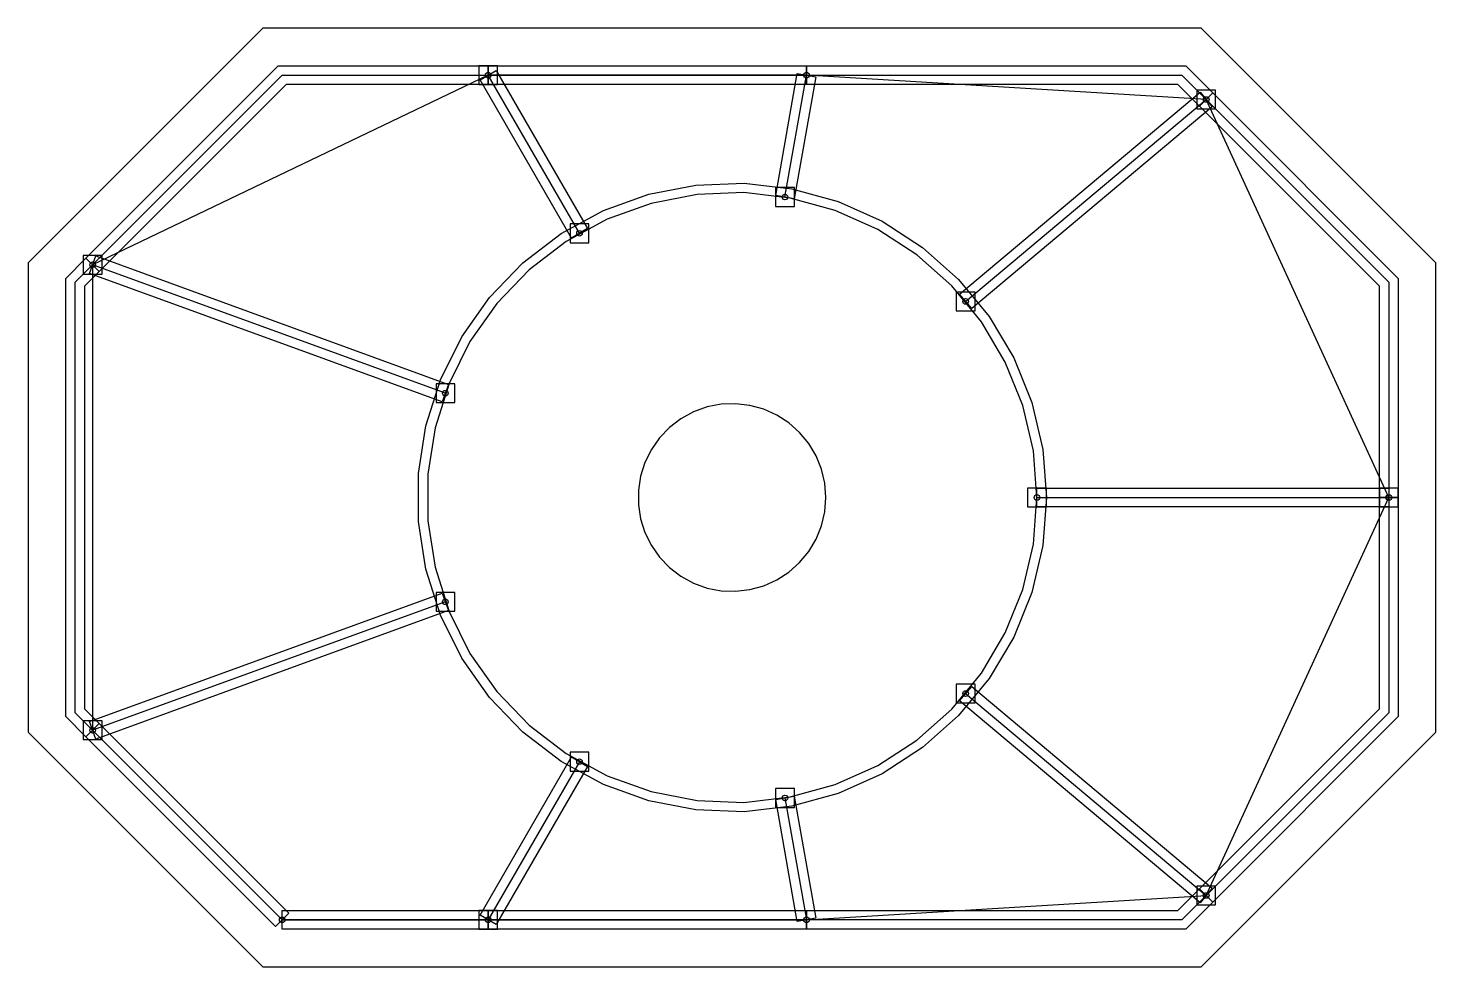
# Model space of a CAD drawing. Header units: metres. Extents: x 0 to 60, y 0 to 40.
import ezdxf

# ---------------------------------------------------------------- set-up
doc = ezdxf.new("R2010")
doc.units = ezdxf.units.M
for name, color, linetype in [('CORE_PROTECTION', 1, 'Continuous'), ('DEBUG_NODE', 1, 'Continuous'), ('PILLAR', 7, 'Continuous'), ('RADIAL_STRUT', 5, 'Continuous'), ('RING_STRUT', 140, 'Continuous'), ('STRUT_OUTLINE', 9, 'Continuous'), ('WALING', 6, 'Continuous'), ('WALING_OUTLINE', 213, 'Continuous'), ('WALL_REF', 1, 'Continuous')]:
    doc.layers.add(name, color=color, linetype=linetype)

msp = doc.modelspace()

# ---------------------------------------------------------------- linework, layer by layer
at = {"layer": 'CORE_PROTECTION'}
msp.add_lwpolyline([(34, 20), (33.953, 20.611), (33.814, 21.207), (33.585, 21.775), (33.272, 22.301), (32.882, 22.774), (32.425, 23.181), (31.911, 23.514), (31.352, 23.765), (30.762, 23.927), (30.153, 23.997), (29.541, 23.974), (28.94, 23.857), (28.364, 23.65), (27.826, 23.357), (27.339, 22.986), (26.914, 22.545), (26.562, 22.044), (26.29, 21.495), (26.105, 20.911), (26.012, 20.306), (26.012, 19.694), (26.105, 19.089), (26.29, 18.505), (26.562, 17.956), (26.914, 17.455), (27.339, 17.014), (27.826, 16.643), (28.364, 16.35), (28.94, 16.143), (29.541, 16.026), (30.153, 16.003), (30.762, 16.073), (31.352, 16.235), (31.911, 16.486), (32.425, 16.819), (32.882, 17.226), (33.272, 17.699), (33.585, 18.225), (33.814, 18.793), (33.953, 19.389), (34, 20)], close=True, dxfattribs=at)
at = {"layer": 'DEBUG_NODE'}
for centre in [(19.608, 38), (33.174, 38), (50.212, 36.96), (32.257, 32.803), (23.5, 31.258), (2.748, 29.919), (39.959, 28.356), (17.784, 24.446), (43, 20), (58, 20), (17.784, 15.554), (39.959, 11.644), (2.748, 10.081), (23.5, 8.742), (32.257, 7.197), (50.212, 3.04), (10.828, 2), (19.608, 2), (33.174, 2)]:
    msp.add_circle(centre, 0.12, dxfattribs=at)
at = {"layer": 'PILLAR'}
for points in [[(19.208, 37.6), (20.008, 37.6), (20.008, 38.4), (19.208, 38.4)], [(49.812, 36.56), (50.612, 36.56), (50.612, 37.36), (49.812, 37.36)], [(31.857, 32.403), (32.657, 32.403), (32.657, 33.203), (31.857, 33.203)], [(23.1, 30.858), (23.9, 30.858), (23.9, 31.658), (23.1, 31.658)], [(2.348, 29.519), (3.148, 29.519), (3.148, 30.319), (2.348, 30.319)], [(39.559, 27.956), (40.359, 27.956), (40.359, 28.756), (39.559, 28.756)], [(17.384, 24.046), (18.184, 24.046), (18.184, 24.846), (17.384, 24.846)], [(42.6, 19.6), (43.4, 19.6), (43.4, 20.4), (42.6, 20.4)], [(57.6, 19.6), (58.4, 19.6), (58.4, 20.4), (57.6, 20.4)], [(17.384, 15.154), (18.184, 15.154), (18.184, 15.954), (17.384, 15.954)], [(39.559, 11.244), (40.359, 11.244), (40.359, 12.044), (39.559, 12.044)], [(2.348, 9.681), (3.148, 9.681), (3.148, 10.481), (2.348, 10.481)], [(23.1, 8.342), (23.9, 8.342), (23.9, 9.142), (23.1, 9.142)], [(31.857, 6.797), (32.657, 6.797), (32.657, 7.597), (31.857, 7.597)], [(49.812, 2.64), (50.612, 2.64), (50.612, 3.44), (49.812, 3.44)], [(19.208, 1.6), (20.008, 1.6), (20.008, 2.4), (19.208, 2.4)]]:
    msp.add_lwpolyline(points, close=True, dxfattribs=at)
at = {"layer": 'RADIAL_STRUT'}
for points in [[(23.5, 31.258), (19.608, 38)], [(32.257, 32.803), (33.174, 38)], [(39.959, 28.356), (50.212, 36.96)], [(17.784, 24.446), (2.748, 29.919)], [(43, 20), (58, 20)], [(17.784, 15.554), (2.748, 10.081)], [(39.959, 11.644), (50.212, 3.04)], [(23.5, 8.742), (19.608, 2)], [(32.257, 7.197), (33.174, 2)]]:
    msp.add_lwpolyline(points, dxfattribs=at)
at = {"layer": 'RING_STRUT'}
msp.add_lwpolyline([(43, 20), (42.848, 21.984), (42.394, 23.922), (41.65, 25.768), (40.633, 27.479), (39.367, 29.015), (37.881, 30.339), (36.21, 31.421), (34.394, 32.235), (32.475, 32.762), (30.498, 32.99), (28.509, 32.914), (26.555, 32.535), (24.682, 31.863), (22.934, 30.912), (21.351, 29.705), (19.971, 28.271), (18.826, 26.643), (17.942, 24.86), (17.342, 22.962), (17.038, 20.995), (17.038, 19.005), (17.342, 17.038), (17.942, 15.14), (18.826, 13.357), (19.971, 11.729), (21.351, 10.295), (22.934, 9.088), (24.682, 8.137), (26.555, 7.465), (28.509, 7.086), (30.498, 7.01), (32.475, 7.238), (34.394, 7.765), (36.21, 8.579), (37.881, 9.661), (39.367, 10.985), (40.633, 12.521), (41.65, 14.232), (42.394, 16.078), (42.848, 18.016), (43, 20)], close=True, dxfattribs=at)
at = {"layer": 'STRUT_OUTLINE'}
for points in [[(19.261, 37.8), (19.954, 38.2), (23.846, 31.458), (23.154, 31.058), (19.261, 37.8)], [(32.78, 38.069), (33.568, 37.931), (32.651, 32.733), (31.864, 32.872), (32.78, 38.069)], [(49.955, 37.266), (50.469, 36.653), (40.216, 28.05), (39.701, 28.663), (49.955, 37.266)], [(43.401, 20), (43.244, 17.954), (42.777, 15.957), (42.01, 14.054), (40.961, 12.29), (39.656, 10.707), (38.124, 9.342), (36.402, 8.227), (34.53, 7.388), (32.551, 6.844), (30.513, 6.609), (28.463, 6.687), (26.449, 7.078), (24.518, 7.771), (22.716, 8.752), (21.084, 9.995), (19.661, 11.474), (18.481, 13.152), (17.57, 14.99), (16.951, 16.946), (16.638, 18.974), (16.638, 21.026), (16.951, 23.054), (17.57, 25.01), (18.481, 26.848), (19.661, 28.526), (21.084, 30.005), (22.716, 31.248), (24.518, 32.229), (26.449, 32.922), (28.463, 33.313), (30.513, 33.391), (32.551, 33.156), (34.53, 32.612), (36.402, 31.773), (38.124, 30.658), (39.656, 29.293), (40.961, 27.71), (42.01, 25.946), (42.777, 24.043), (43.244, 22.046), (43.401, 20)], [(2.611, 29.543), (2.884, 30.295), (17.921, 24.822), (17.647, 24.07), (2.611, 29.543)], [(58, 20.4), (58, 19.6), (43, 19.6), (43, 20.4), (58, 20.4)], [(2.884, 9.705), (2.611, 10.457), (17.647, 15.93), (17.921, 15.178), (2.884, 9.705)], [(50.469, 3.347), (49.955, 2.734), (39.701, 11.337), (40.216, 11.95), (50.469, 3.347)], [(19.954, 1.8), (19.261, 2.2), (23.154, 8.942), (23.846, 8.542), (19.954, 1.8)], [(33.568, 2.069), (32.78, 1.931), (31.864, 7.128), (32.651, 7.267), (33.568, 2.069)]]:
    msp.add_lwpolyline(points, close=True, dxfattribs=at)
at = {"layer": 'WALING'}
for points in [[(2.748, 29.919), (10.828, 38), (19.608, 38)], [(19.608, 38), (33.174, 38)], [(33.174, 38), (49.172, 38), (50.212, 36.96)], [(50.212, 36.96), (58, 29.172), (58, 20)], [(2.748, 10.081), (2, 10.828), (2, 29.172), (2.748, 29.919)], [(58, 20), (58, 10.828), (50.212, 3.04)], [(10.828, 2), (2.748, 10.081)], [(50.212, 3.04), (49.172, 2), (33.174, 2)], [(19.608, 2), (10.828, 2)], [(33.174, 2), (19.608, 2)]]:
    msp.add_lwpolyline(points, close=True, dxfattribs=at)
at = {"layer": 'WALING_OUTLINE'}
for points in [[(10.663, 38.4), (19.608, 38.4), (19.608, 37.6), (10.994, 37.6), (3.03, 29.636), (2.465, 30.202), (10.663, 38.4)], [(33.174, 38.4), (33.174, 37.6), (19.608, 37.6), (19.608, 38.4), (33.174, 38.4)], [(49.337, 38.4), (50.495, 37.243), (49.929, 36.677), (49.006, 37.6), (33.174, 37.6), (33.174, 38.4), (49.337, 38.4)], [(58.4, 29.337), (58.4, 20), (57.6, 20), (57.6, 29.006), (49.929, 36.677), (50.495, 37.243), (58.4, 29.337)], [(1.6, 10.663), (1.6, 29.337), (2.465, 30.202), (3.03, 29.636), (2.4, 29.006), (2.4, 10.994), (3.03, 10.364), (2.465, 9.798), (1.6, 10.663)], [(58.4, 10.663), (50.495, 2.757), (49.929, 3.323), (57.6, 10.994), (57.6, 20), (58.4, 20), (58.4, 10.663)], [(2.465, 9.798), (3.03, 10.364), (11.111, 2.283), (10.546, 1.717), (2.465, 9.798)], [(49.337, 1.6), (33.174, 1.6), (33.174, 2.4), (49.006, 2.4), (49.929, 3.323), (50.495, 2.757), (49.337, 1.6)], [(10.828, 1.6), (10.828, 2.4), (19.608, 2.4), (19.608, 1.6), (10.828, 1.6)], [(19.608, 1.6), (19.608, 2.4), (33.174, 2.4), (33.174, 1.6), (19.608, 1.6)]]:
    msp.add_lwpolyline(points, close=True, dxfattribs=at)
at = {"layer": 'WALL_REF'}
msp.add_lwpolyline([(10, 0), (50, 0), (60, 10), (60, 30), (50, 40), (10, 40), (0, 30), (0, 10)], close=True, dxfattribs=at)

doc.saveas('drawing.dxf')
